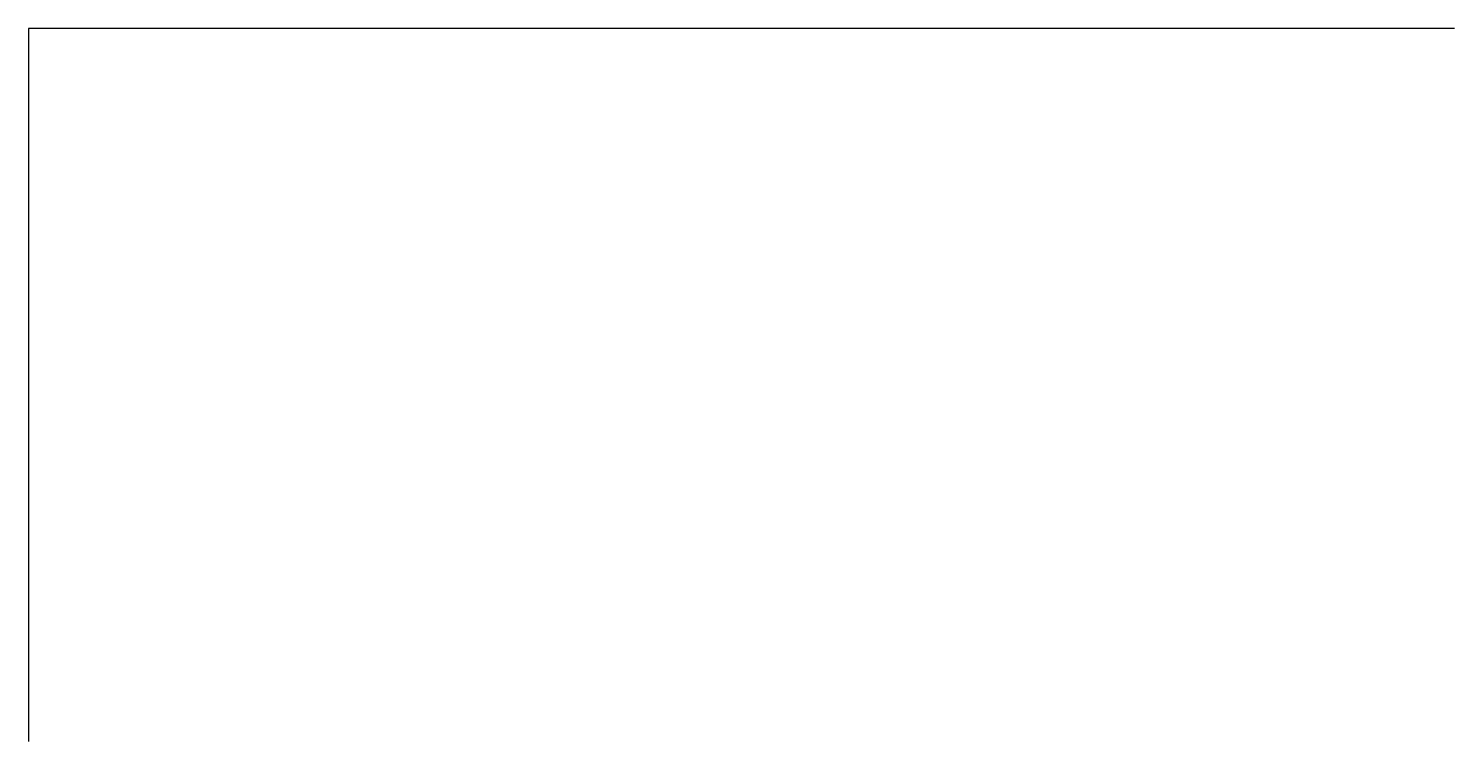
# Model space of a CAD drawing. Units: millimetres at full size, sheet at 1:100. Extents: x 2816 to 15061, y -9612 to -3490.
import ezdxf

# ---------------------------------------------------------------- set-up
doc = ezdxf.new("R2010")
doc.units = ezdxf.units.MM
doc.header["$LTSCALE"] = 100
doc.layers.add('0-0', color=7, linetype='Continuous')

msp = doc.modelspace()

# ---------------------------------------------------------------- linework, layer by layer
at = {"layer": '0-0'}
msp.add_lwpolyline([(15061.2, -3489.8), (2816.3, -3489.8), (2816.3, -9612.2)], dxfattribs=at)

doc.saveas('drawing.dxf')
